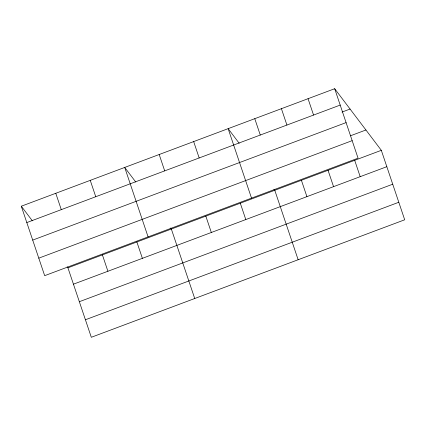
<?xml version="1.0" encoding="UTF-8"?>
<svg xmlns="http://www.w3.org/2000/svg" width="426" height="426" viewBox="0 0 426 426"><rect width="100%" height="100%" fill="white"/><g stroke="black" fill="none" stroke-linecap="round" stroke-linejoin="round"><path stroke-width="0.64" d="M334.687 88.714L358.064 158.179L44.677 275.675L21.3 206.211L334.687 88.714L381.323 150.325L404.7 219.789L91.313 337.285L67.936 267.821L67.143 266.777M26.806 222.574L340.193 105.078M342.025 112.065L350.076 109.045M32.706 240.099L346.093 122.603M350.444 135.798L365.934 129.994M38.782 258.151L352.169 140.655M67.936 267.821L381.323 150.325M73.442 284.179L386.829 166.683M79.337 301.704L392.724 184.208M85.413 319.761L398.8 202.265M239.183 143.258L228.139 128.663L251.516 198.127M273.982 189.229L274.77 190.273L298.147 259.738M135.766 182.035L124.717 167.439L148.094 236.904M170.565 228.006L171.353 229.044L194.73 298.509M21.3 206.211L32.349 220.806M354.682 160.309L360.188 176.673M308.051 98.704L313.557 115.063M328.047 170.299L333.553 186.657M281.41 108.689L286.916 125.052M301.406 180.283L306.917 196.647M254.775 118.678L260.281 135.037M240.296 203.197L245.802 219.56M193.665 141.586L199.171 157.95M205.827 216.12L211.333 232.484M159.191 154.516L164.697 170.874M136.879 241.968L142.385 258.332M90.248 180.363L95.754 196.721M102.405 254.897L107.911 271.255M55.774 193.287L61.28 209.651"/></g></svg>
